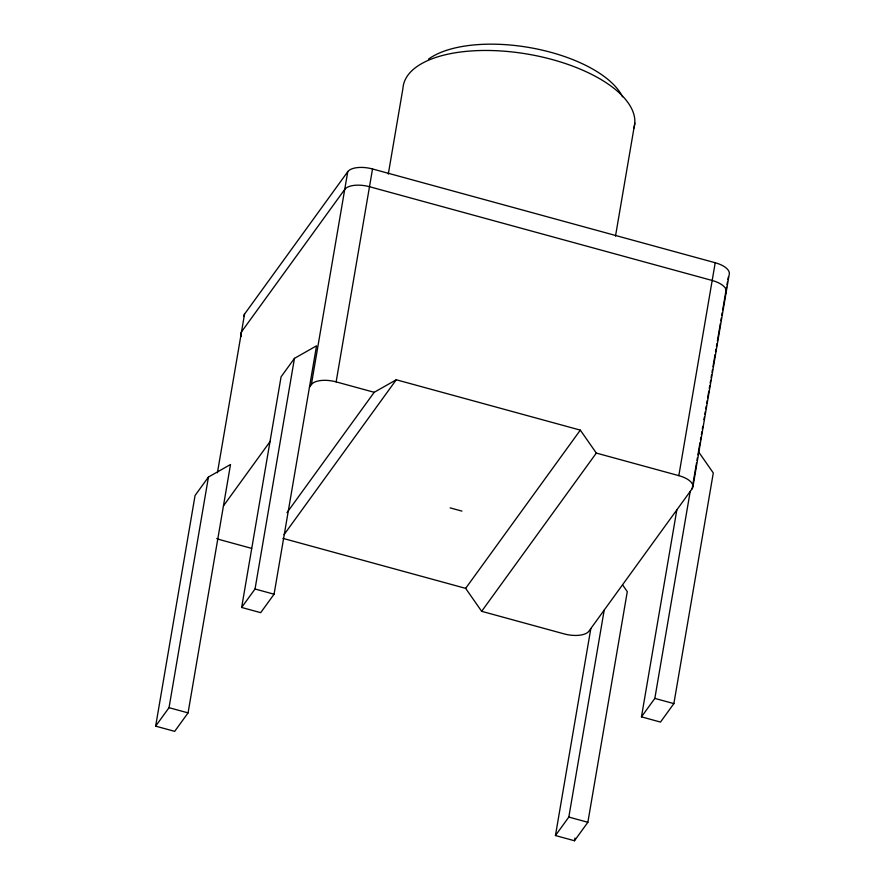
<?xml version="1.0" encoding="UTF-8"?>
<svg xmlns="http://www.w3.org/2000/svg" width="885" height="885" viewBox="0 0 885 885"><rect width="100%" height="100%" fill="white"/><g stroke="black" fill="none" stroke-linecap="round" stroke-linejoin="round"><path stroke-width="1.33" d="M155.649 726.142L195.065 495.5L208.451 477.037L230.52 464.503L188.062 712.89L174.688 731.353L155.649 726.142L169.024 707.679L208.451 477.037M217.422 472.789L244.548 314.087L347.761 171.679A20.112 8.972 9.7 0 1 372.53 168.969L715.213 262.745A20.112 8.972 9.7 0 1 729.351 273.642L692.966 486.54M241.649 607.464L281.076 376.822L294.462 358.359L316.531 345.825L274.073 594.211L260.688 612.674L241.649 607.464L255.035 589.001L294.462 358.359M309.451 387.221L311.365 384.588L347.761 171.679M311.365 384.588A20.112 8.972 9.7 0 1 336.134 381.877L372.53 168.969M388.294 174.091L402.952 88.323A117.329 52.348 9.7 0 1 527.947 54.162A117.329 52.348 9.7 0 1 633.948 128.026M615.495 236.14L634.811 123.137M622.719 585.085L627.288 591.634L587.861 822.287L574.487 840.75L555.448 835.54L590.826 628.549M555.448 835.54L568.823 817.076L604.201 610.086M574.487 840.75L574.951 838.04M282.934 538.368L465.643 588.359L481.65 611.314L564.143 633.892A20.112 8.972 9.7 0 0 588.912 631.182L692.125 488.774A20.112 8.972 9.7 0 0 678.828 475.643L715.213 262.745M698.818 452.191L713.299 472.955L673.872 703.608L660.498 722.072L641.459 716.861L676.837 509.871M641.459 716.861L654.834 698.398L690.211 491.407M692.125 488.774L696.528 463.021M696.993 460.311L697.457 457.6M697.922 454.89L700.002 442.688M700.466 439.978L700.931 437.267M701.396 434.557L701.86 431.847M702.325 429.137L702.778 426.426M703.94 419.645L704.405 416.935M704.869 414.224L705.334 411.514M705.799 408.804L706.263 406.093M706.717 403.383L707.181 400.673M707.646 397.962L708.808 391.192M709.272 388.482L709.737 385.76M710.201 383.05L710.655 380.34M711.12 377.63L711.584 374.919M712.049 372.209L712.514 369.499M712.978 366.788L715.058 354.597M715.522 351.887L715.987 349.177M716.452 346.466L716.916 343.756M717.381 341.035L720.39 323.423M720.855 320.713L721.319 318.003M721.784 315.292L722.248 312.582M722.702 309.872L726.574 287.271M727.005 284.738L727.437 282.193M727.868 279.66L728.3 277.127M223.44 505.899L270.246 441.316M286.994 512.647L374.211 392.298L396.281 379.765L580.317 430.121L596.324 453.076L678.828 475.643M284.03 534.662L396.281 379.765M465.643 588.359L580.317 430.121M481.65 611.314L596.324 453.076M336.134 381.877L374.211 392.298M450.144 507.879L461.948 511.11M251.661 548.379L221.46 540.115A20.112 8.972 9.7 0 1 216.725 538.5M255.035 589.001L274.073 594.211M654.834 698.398L673.872 703.608M169.024 707.679L188.062 712.89M568.823 817.076L587.861 822.287M725.49 293.599A20.112 8.972 9.7 0 0 712.182 280.479L369.499 186.713A20.112 8.972 9.7 0 0 344.73 189.423L241.516 331.831A20.112 8.972 9.7 0 0 241.196 336.488M243.707 316.321A20.112 8.972 9.7 0 1 244.548 314.087M428.473 59.173A105.592 47.115 9.7 0 1 534.031 48.398A105.592 47.115 9.7 0 1 622.52 96.808"/></g></svg>
